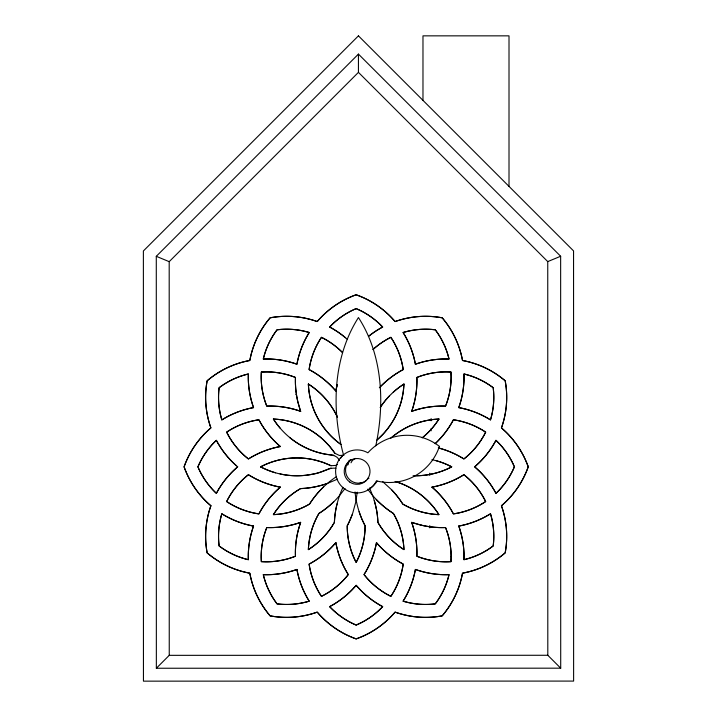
<?xml version="1.0" encoding="UTF-8"?>
<svg xmlns="http://www.w3.org/2000/svg" width="717" height="717" viewBox="0 0 717 717"><rect width="100%" height="100%" fill="white"/><g stroke="black" fill="none" stroke-linecap="round" stroke-linejoin="round"><path stroke-width="1.08" d="M367.651 479.422L367.704 478.382L368.932 478.32M357.254 492.167L355.659 502.518L352.8 512.843A91.247 90.665 79.7 0 1 347.225 525.821A78.386 78.386 0 0 0 356.161 562.415A78.798 78.305 51.4 0 0 365.096 525.821A91.292 91.292 0 0 1 359.109 511.615M375.789 445.866C384.868 403.205 382.735 355.005 358.446 317.541C332.715 357.72 331.353 409.774 343.479 454.811A21.51 21.51 0 0 0 340.521 458.369M359.665 483.724L360.382 482.613L360.983 482.917M345.029 488.492L339.58 495.555A91.184 90.611 -72 0 1 318.931 513.453A78.386 78.386 0 0 0 308.373 549.607A78.386 78.386 0 0 0 334.4 522.388A91.229 90.754 -46.7 0 1 339.58 495.555A90.978 90.512 -46.7 0 1 342.968 487.309M156.288 256.319L358.437 54.098L560.649 256.256L560.712 668.181L156.351 668.244L156.288 256.319L169.194 261.66L169.248 655.338L156.351 668.244M169.194 261.66L358.437 72.354L358.437 54.098M376.73 440.247L383.496 433.677A78.529 78.072 -23.4 0 0 403.922 384.061M337.313 464.553L335.888 465.396L331.03 465.718A78.386 78.386 0 0 0 260.576 466.839L262.709 465.763M337.519 479.144L327.445 483.419A91.22 90.674 -43.3 0 1 300.611 488.591A78.386 78.386 0 0 0 273.383 514.627A78.897 78.404 -72 0 0 309.547 504.069A91.238 90.736 -16 0 1 327.445 483.41A90.969 90.467 -16 0 1 336.515 476.608M335.888 468.282C328.108 467.17 321.521 473.211 313.768 473.928M560.712 668.181L547.806 655.275L547.752 261.597L560.649 256.256M343.954 455.331L339.32 455.447L334.956 453.305A78.386 78.386 0 0 0 273.383 419.051A78.386 78.386 0 0 0 280.32 428.372M169.248 655.338L547.806 655.275M339.329 460.547C337.008 454.506 330.071 455.044 324.765 454.04A78.592 78.144 -14 0 1 273.419 419.033M395.04 481.466L396.411 481.887A78.52 78.081 -6.9 0 1 438.912 514.636A78.745 78.35 69.5 0 1 402.775 504.069A91.14 90.593 22.6 0 0 391.5 489.666L382.475 481.439M331.03 465.718L322.856 462.322L314.36 459.875A78.727 78.234 42.1 0 0 262.718 465.781M449.604 465.763L451.737 466.839A78.386 78.386 0 0 1 415.403 475.765M369.56 487.954L373.432 497.58L376.255 508.362M337.546 417.384A78.386 78.386 0 0 0 308.373 384.061A78.511 78.099 16.4 0 0 339.007 443.052L341.032 444.522M237.515 466.704L237.668 466.839A91.292 91.292 0 0 0 216.355 493.35A78.843 78.341 -71.7 0 1 197.919 466.839L198.394 465.763A78.888 78.377 70.8 0 1 216.355 440.328A91.292 91.292 0 0 0 237.668 466.839A92.43 91.848 41.9 0 0 216.355 493.35A78.386 78.386 0 0 1 197.928 466.839A78.386 78.386 0 0 1 216.355 440.328A92.385 91.821 -42.8 0 0 236.431 465.763M358.437 72.354L547.752 261.597M334.956 453.305L329.381 446.046L323 439.494A78.637 78.135 70.5 0 0 273.383 419.078M527.936 466.032L527.837 465.763A91.794 91.328 -68.4 0 0 501.434 427.915A91.292 91.292 0 0 0 505.18 380.799A91.713 91.247 79.7 0 0 466.256 361.269L462.51 360.481A91.292 91.292 0 0 0 442.192 317.819A91.292 91.292 0 0 0 395.085 321.557A91.292 91.292 0 0 0 356.161 294.768A91.292 91.292 0 0 0 317.228 321.557A91.292 91.292 0 0 0 270.121 317.819A91.668 91.131 -13.9 0 0 251.004 355.005L249.803 360.481A91.292 91.292 0 0 0 207.141 380.799A91.292 91.292 0 0 0 210.879 427.906A91.292 91.292 0 0 0 184.09 466.839A91.292 91.292 0 0 0 210.879 505.763A91.292 91.292 0 0 0 207.141 552.87A91.292 91.292 0 0 0 249.803 573.188A91.292 91.292 0 0 0 270.121 615.858A91.292 91.292 0 0 0 317.228 612.121A91.292 91.292 0 0 0 356.161 638.91L361.753 636.714A91.964 91.4 22.8 0 0 395.085 612.112A91.292 91.292 0 0 0 442.192 615.858A91.292 91.292 0 0 0 462.51 573.188A91.292 91.292 0 0 0 505.18 552.87A91.292 91.292 0 0 0 501.443 505.763A91.292 91.292 0 0 0 528.232 466.839L527.99 466.167M509.007 186.375L509.007 35.85L422.976 35.85L422.976 100.371M431.114 418.549L431.114 420.78M431.114 428.587L431.114 430.818M429.77 473.202L429.77 475.434M429.77 525.624L429.77 527.855M347.709 465.163A10.764 10.764 0 0 1 349.062 460.681M348.256 464.069A10.361 10.361 0 0 1 350.021 459.92M351.016 462.797A8.075 8.075 0 0 1 355.56 458.405M295.843 394.655A9.42 9.42 0 0 1 296.542 394.628M345.558 337.806A91.292 91.292 0 0 0 329.65 327.033A78.736 78.314 16.7 0 1 356.161 308.597L361.753 311.232A78.969 78.503 -23.3 0 1 382.663 327.033A91.292 91.292 0 0 0 368.413 336.443M435.183 443.662A91.292 91.292 0 0 0 453.413 419.786A78.386 78.386 0 0 1 485.66 432.136A78.386 78.386 0 0 1 463.908 458.952A91.292 91.292 0 0 0 438.275 447.91A91.857 91.364 -36.7 0 1 463.908 458.961A79.184 78.771 37.6 0 0 485.66 432.136A79.175 78.771 -68 0 0 453.413 419.786A91.866 91.364 6.8 0 1 435.201 443.644M380.826 386.266A91.292 91.292 0 0 1 403.205 369.578A78.386 78.386 0 0 0 390.864 337.331A79.175 78.771 48.2 0 0 372.939 349.546A78.386 78.386 0 0 1 390.864 337.331A79.282 78.825 -23.6 0 1 403.205 369.578A91.884 91.426 80.1 0 0 379.356 387.789M376.174 499.364A91.292 91.292 0 0 0 393.382 513.453A78.386 78.386 0 0 1 403.949 549.607A78.789 78.386 -78.6 0 1 377.913 522.388A91.292 91.292 0 0 0 374.319 500.439M337.098 503.746A91.292 91.292 0 0 0 334.4 522.388A78.807 78.305 79.7 0 1 308.364 549.607M391.876 490.061A91.292 91.292 0 0 1 402.775 504.06A78.386 78.386 0 0 0 438.929 514.627A78.386 78.386 0 0 0 396.142 481.797M323.636 486.852A91.292 91.292 0 0 0 309.538 504.06A78.386 78.386 0 0 1 273.383 514.627A78.906 78.431 13.2 0 1 300.611 488.591A91.292 91.292 0 0 0 325.832 483.975M329.65 606.645A91.292 91.292 0 0 0 356.161 585.323A91.292 91.292 0 0 0 382.672 606.645A78.978 78.503 23 0 1 361.753 622.437L356.161 625.072A78.386 78.386 0 0 1 329.65 606.645A92.448 91.857 51.9 0 0 356.161 585.323L361.753 591.319A92.233 91.749 -47.3 0 0 382.672 606.645A78.386 78.386 0 0 1 356.161 625.072A78.745 78.296 -16.1 0 1 329.65 606.636M352.092 514.86A91.292 91.292 0 0 1 347.234 525.821A78.834 78.422 -47.1 0 0 356.161 562.415A78.386 78.386 0 0 0 365.087 525.821L361.753 518.749A91.149 90.692 -78.2 0 1 356.161 499.991A90.969 90.521 -78.2 0 1 355.04 491.97M333.728 501.801A91.292 91.292 0 0 1 318.931 513.453A78.879 78.431 -16.4 0 0 308.373 549.607M436.214 460.717A78.386 78.386 0 0 1 451.737 466.839A78.52 78.117 37.7 0 1 413.091 475.729M391.984 437.173A78.386 78.386 0 0 1 438.929 419.051A78.503 78.072 6.7 0 1 422.618 437.522M380.153 407.623A78.386 78.386 0 0 1 389.331 396.026M393.266 392.199A78.386 78.386 0 0 1 403.949 384.061A78.386 78.386 0 0 1 377.447 439.62M438.929 419.051A78.386 78.386 0 0 1 422.205 437.872M340.808 444.361A78.386 78.386 0 0 1 308.373 384.061M342.538 352.576A78.386 78.386 0 0 0 321.458 337.331A78.386 78.386 0 0 0 309.108 369.578A91.292 91.292 0 0 1 335.843 391.016A91.937 91.462 48.2 0 1 337.241 384.688A91.292 91.292 0 0 0 335.843 391.016A92.018 91.435 -81.1 0 0 309.108 369.587A79.211 78.78 16.9 0 1 321.458 337.331A79.336 78.852 -52.8 0 1 342.511 352.549M331.03 467.95A78.386 78.386 0 0 1 280.042 473.928M275.597 472.808A78.386 78.386 0 0 1 260.576 466.839A78.682 78.207 -43.4 0 0 313.777 473.946M333.835 455.241A78.386 78.386 0 0 1 289.48 437.352M501.434 505.763A91.749 91.292 69.4 0 0 528.241 466.839A91.292 91.292 0 0 0 501.443 427.906A91.803 91.328 37.6 0 0 505.189 380.799A91.292 91.292 0 0 0 462.51 360.481A91.857 91.355 6.5 0 0 442.201 317.81A91.704 91.229 47.8 0 0 395.094 321.566A91.946 91.409 -23.6 0 0 361.762 296.955L356.161 294.768A91.695 91.193 16.5 0 0 317.237 321.566A91.919 91.346 -52.8 0 0 270.121 317.81A91.292 91.292 0 0 0 249.803 360.481A91.901 91.31 -81.4 0 0 207.132 380.79A91.749 91.184 -43.3 0 0 210.888 427.906A91.866 91.274 70.4 0 0 184.466 465.763L184.09 466.839A91.812 91.22 -72 0 0 210.888 505.754M501.434 505.772A91.848 91.346 -37 0 1 505.18 552.87A91.668 91.211 -78.6 0 1 467.995 571.996L462.51 573.188A91.893 91.364 -6.7 0 1 442.201 615.858A91.695 91.211 -47.1 0 1 395.085 612.112A91.292 91.292 0 0 1 356.161 638.91A91.704 91.184 -16.5 0 1 317.237 612.112A91.91 91.319 51.4 0 1 270.121 615.858A91.704 91.158 13.2 0 1 250.583 576.934L249.803 573.188A91.866 91.265 79.7 0 1 207.141 552.879A91.794 91.22 42.1 0 1 210.888 505.763M347.171 339.195A92.412 91.839 -52.9 0 0 329.65 327.033A78.386 78.386 0 0 1 356.161 308.606A78.386 78.386 0 0 1 382.672 327.033A92.215 91.74 48.3 0 0 369.076 335.915M390.559 438.374A78.52 78.126 -68.5 0 1 438.929 419.069M431.903 459.669A78.503 78.081 -37.2 0 1 449.595 465.781M376.255 508.362A91.202 90.629 51.3 0 1 377.922 522.388A78.386 78.386 0 0 0 403.949 549.607A78.709 78.243 22.7 0 0 393.391 513.453A91.167 90.709 69.9 0 1 372.732 495.555A90.951 90.503 69.9 0 1 367.758 489.155M380.521 407.059A78.494 78.108 79.6 0 1 403.967 384.088M308.364 384.079A78.682 78.18 -81.2 0 1 337.375 417.007M377.034 481.08A21.51 21.51 0 0 1 369.067 488.958M366.584 480.273A12.906 12.906 0 0 1 348.023 477.863A12.906 12.906 0 0 1 351.384 459.454M451.127 556.75L450.966 561.644A78.386 78.386 0 0 1 416.864 556.213A91.292 91.292 0 0 0 411.666 522.343A91.292 91.292 0 0 0 445.535 527.542A79.264 78.816 -6.4 0 1 451.11 555.119L451.127 556.75M298.711 528.51L298.595 528.922A92.081 91.561 -16.4 0 0 295.458 556.213A79.39 78.879 80.1 0 1 265.72 561.796L261.355 561.644A78.386 78.386 0 0 1 266.787 527.542A91.292 91.292 0 0 0 300.656 522.343A91.292 91.292 0 0 0 295.458 556.213A78.386 78.386 0 0 1 261.355 561.644A79.3 78.825 13.2 0 1 266.787 527.542A92.09 91.507 -71.6 0 0 300.656 522.343L298.711 528.51M358.437 35.85L143.382 250.968L143.445 681.15L573.618 681.087L573.555 250.905L358.437 35.85M475.882 465.763L474.645 466.839A92.26 91.767 -36.6 0 1 495.967 493.35A78.789 78.386 69.7 0 0 514.394 466.839L513.928 465.763A78.825 78.431 -68.1 0 0 495.958 440.328A91.292 91.292 0 0 1 474.645 466.839A91.292 91.292 0 0 1 495.967 493.35A78.386 78.386 0 0 0 514.394 466.839A78.386 78.386 0 0 0 495.967 440.328A92.233 91.749 37.5 0 1 475.882 465.763M412.069 411.191L411.666 411.334A91.901 91.364 -23.3 0 0 416.855 377.465A78.386 78.386 0 0 1 450.966 372.033L451.118 376.398A79.229 78.798 6.5 0 1 445.535 406.136A91.292 91.292 0 0 0 411.666 411.334A91.292 91.292 0 0 0 416.864 377.465A79.157 78.762 80.1 0 1 450.966 372.033A78.386 78.386 0 0 1 445.535 406.136A91.91 91.435 -68 0 0 418.244 409.273L412.069 411.191M261.759 372.006L261.355 372.033A78.386 78.386 0 0 0 266.787 406.136A91.292 91.292 0 0 1 300.656 411.334A91.292 91.292 0 0 1 295.458 377.465A79.381 78.87 -81.4 0 0 267.88 371.89L261.759 372.006M421.13 525.14L411.666 522.343A91.937 91.382 23.1 0 1 416.855 556.213A79.166 78.762 -78.7 0 0 450.966 561.644A78.386 78.386 0 0 0 445.535 527.542A91.937 91.48 69.5 0 1 421.13 525.14M300.656 411.334L297.86 401.87A92.054 91.561 16.9 0 1 295.458 377.465A78.386 78.386 0 0 0 261.355 372.033A79.264 78.807 -13.5 0 0 266.787 406.136A92.072 91.48 70.6 0 1 300.656 411.325M309.215 332.509A91.292 91.292 0 0 0 296.919 364.218A92.457 91.866 -81.5 0 0 263.3 359.02A78.753 78.305 -13.6 0 1 277.04 329.802A78.386 78.386 0 0 1 309.215 332.509A92.26 91.758 17 0 0 296.919 364.218A91.292 91.292 0 0 0 263.3 359.02A78.386 78.386 0 0 1 277.04 329.802A78.933 78.44 -52.4 0 1 309.215 332.509M415.403 364.218A91.292 91.292 0 0 0 403.106 332.509A78.745 78.341 48.1 0 1 435.273 329.802A78.386 78.386 0 0 1 449.021 359.02A92.197 91.74 80.2 0 0 415.403 364.218A92.35 91.812 -23.7 0 0 403.106 332.509A78.386 78.386 0 0 1 435.273 329.802A78.879 78.449 6.8 0 1 449.012 359.02A91.292 91.292 0 0 0 415.403 364.218M458.772 407.597A91.292 91.292 0 0 0 463.98 373.978A78.386 78.386 0 0 1 493.188 387.718A78.386 78.386 0 0 1 490.491 419.893A92.215 91.749 -67.9 0 0 458.772 407.597A92.278 91.776 6.4 0 0 463.98 373.978A78.78 78.377 80 0 1 493.197 387.718A78.834 78.422 37.9 0 1 490.482 419.893A91.292 91.292 0 0 0 458.772 407.597M431.984 487.157A91.292 91.292 0 0 0 463.908 474.717A78.386 78.386 0 0 1 485.66 501.542A78.386 78.386 0 0 1 453.413 513.883A91.292 91.292 0 0 0 431.984 487.157A91.857 91.382 37.8 0 0 463.908 474.717A79.211 78.789 -36.7 0 1 485.66 501.542A79.157 78.762 69.4 0 1 453.413 513.883A91.893 91.364 -6.4 0 0 431.984 487.157M458.772 526.081A91.292 91.292 0 0 0 490.491 513.784A78.87 78.449 -36.8 0 1 493.197 545.951A78.386 78.386 0 0 1 463.98 559.699A91.292 91.292 0 0 0 458.772 526.081A92.197 91.74 69.3 0 0 490.491 513.784A78.386 78.386 0 0 1 493.188 545.951A78.753 78.35 -78.3 0 1 463.98 559.69A92.332 91.803 -6.2 0 0 458.772 526.081M415.403 569.45A91.292 91.292 0 0 0 449.021 574.658A78.906 78.458 -6.4 0 1 435.282 603.875A78.386 78.386 0 0 1 403.106 601.169A92.394 91.83 23.2 0 0 415.403 569.45A92.206 91.74 -78.8 0 0 449.021 574.658A78.386 78.386 0 0 1 435.273 603.866A78.736 78.323 -46.8 0 1 403.106 601.16A91.292 91.292 0 0 0 415.403 569.45M376.479 542.661A91.292 91.292 0 0 0 403.205 564.091A78.386 78.386 0 0 1 390.864 596.338A78.386 78.386 0 0 1 364.039 574.586A91.292 91.292 0 0 0 376.479 542.661A91.919 91.453 -78.5 0 0 403.214 564.091A79.327 78.843 23.1 0 1 390.864 596.338A79.193 78.78 -47.1 0 1 364.039 574.586A92 91.418 51.8 0 0 376.479 542.661M335.843 542.661A91.292 91.292 0 0 0 348.274 574.586A78.386 78.386 0 0 1 321.458 596.338A78.386 78.386 0 0 1 309.108 564.091A91.292 91.292 0 0 0 335.843 542.661A91.973 91.489 -47 0 0 348.283 574.586A79.363 78.861 51.8 0 1 321.458 596.338A79.246 78.798 -16.5 0 1 309.108 564.091A92.054 91.462 80.1 0 0 335.843 542.661M296.919 569.45A91.292 91.292 0 0 0 309.215 601.169A78.924 78.422 51.7 0 1 277.04 603.875A78.386 78.386 0 0 1 263.3 574.658A92.457 91.866 80.2 0 0 296.919 569.45A92.305 91.785 -16.6 0 0 309.215 601.169A78.386 78.386 0 0 1 277.04 603.866A78.78 78.305 13.6 0 1 263.3 574.658A91.292 91.292 0 0 0 296.919 569.45M253.54 526.081A91.292 91.292 0 0 0 248.342 559.699A78.888 78.377 80 0 1 219.124 545.96A78.386 78.386 0 0 1 221.831 513.784A92.439 91.857 -71.5 0 0 253.54 526.081A92.368 91.812 13 0 0 248.342 559.699A78.386 78.386 0 0 1 219.124 545.951A78.825 78.323 42.4 0 1 221.84 513.784A91.292 91.292 0 0 0 253.54 526.081M280.338 487.157A91.292 91.292 0 0 0 258.9 513.883A79.363 78.861 -71.6 0 1 226.653 501.542A78.386 78.386 0 0 1 248.405 474.717A91.292 91.292 0 0 0 280.338 487.157A92.081 91.525 13.3 0 0 258.909 513.892A78.386 78.386 0 0 1 226.653 501.542A79.354 78.852 42 0 1 248.405 474.717A92.081 91.525 -42.9 0 0 280.338 487.157M280.338 446.521A91.292 91.292 0 0 0 248.405 458.952A79.318 78.834 -42.9 0 1 226.653 432.136A78.386 78.386 0 0 1 258.9 419.786A91.292 91.292 0 0 0 280.338 446.521A92.09 91.516 42.2 0 0 248.405 458.961A78.386 78.386 0 0 1 226.653 432.136A79.381 78.87 70.4 0 1 258.9 419.786A92.045 91.525 -13.4 0 0 280.338 446.521M253.54 407.597A91.292 91.292 0 0 0 221.831 419.893A78.789 78.314 -43.1 0 1 219.124 387.718A78.386 78.386 0 0 1 248.342 373.978A92.323 91.794 -13.4 0 0 253.549 407.588A92.457 91.866 70.3 0 0 221.831 419.893A78.386 78.386 0 0 1 219.124 387.718A78.915 78.404 -81 0 1 248.342 373.978A91.292 91.292 0 0 0 253.54 407.597M439.413 446.377A52.655 52.655 0 0 0 367.884 452.812A21.51 21.51 0 0 0 338.254 461.085A21.51 21.51 0 0 0 347.207 490.527A21.51 21.51 0 0 0 376.434 480.883A52.655 52.655 0 0 0 439.413 446.377M349.771 482.039A12.906 12.906 0 0 0 369.972 472.476A12.906 12.906 0 0 0 351.59 459.758A12.906 12.906 0 0 0 349.771 482.039"/></g></svg>
